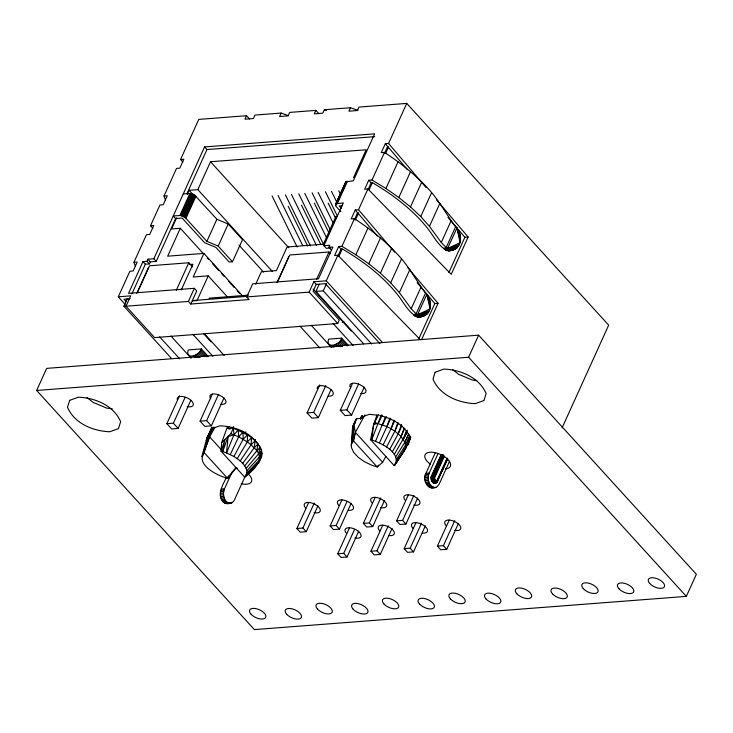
<?xml version="1.0" encoding="UTF-8"?>
<svg xmlns="http://www.w3.org/2000/svg" width="733" height="733" viewBox="0 0 733 733"><rect width="100%" height="100%" fill="white"/><g stroke="black" fill="none" stroke-linecap="round" stroke-linejoin="round"><path stroke-width="1.1" d="M227.422 426.725L221.659 442.677L221.082 451.216L244.703 477.156C250.943 470.824 242.586 462.34 237.235 458.647L247.333 441.907L247.525 434.825L233.36 428.154L227.99 428.567L228.898 426.56M420.375 339.764L337.867 255.258L334.596 255.505L338.655 246.554L341.092 249.046L342.375 248.954C362.331 260.737 381.261 274.82 396.049 292.815C402.793 300.53 407.227 311.397 416.481 316.592C420.696 317.985 425.708 315.914 428.365 312.542C431.618 307.585 430.738 300.997 427.971 296.022C418.231 284.312 411.46 270.486 401.565 258.841C387.986 243.173 371.796 229.988 354.451 218.691L351.18 218.938L355.248 209.986L358.519 209.739L394.62 252.179M436.465 199.77L468.149 237.025L451.235 274.298L367.929 188.986L364.658 189.233L368.717 180.281L371.155 182.774L372.437 182.682C392.393 194.465 411.323 208.538 426.111 226.543C432.855 234.258 437.289 245.115 446.544 250.32C450.758 251.703 455.77 249.641 458.427 246.27C461.689 241.313 460.8 234.725 458.033 229.75C448.294 218.04 441.523 204.214 431.627 192.568C418.048 176.891 401.858 163.716 384.513 152.418L381.252 152.666L385.311 143.714L388.582 143.457L426.157 187.639M385.815 456.457L382.635 462.312L377.22 466.967L371.768 465.244L364.393 461.698L358.107 457.2L353.608 452.261L351.419 447.451L351.281 445.261L352.518 428.054L356.485 418.69L361.864 418.277L362.771 416.271M351.758 443.007L352.179 437.454M352.518 433.011L352.518 428.054L355.322 420.971L354.992 423.61M351.785 443.3L353.15 425.607L356.485 418.69L353.15 425.607L354.259 427.037L355.386 432.388L353.599 441.028L351.785 443.3L351.281 445.261M240.195 460.984L251.034 444.83L251.602 437.711L247.525 434.825L243.173 439.204L233.9 456.485L237.235 458.647M430.482 464.218A13.881 6.753 24.4 0 1 427.852 452.637A13.881 6.753 24.4 0 1 447.194 458.812L437.454 480.436L436.263 481.554C433.854 486.501 429.135 478.64 431.59 475.699L440.954 455.037M443.547 455.147L433.725 476.807C433.249 478.631 433.725 481.251 435.741 481.911C438.087 481.801 437.867 479.758 435.411 480.848L434.504 479.464L434.44 477.128L443.758 456.577M230.299 454.561L238.665 436.804L238.271 429.978L233.955 434.77L228.091 436.483L226.534 452.939L233.9 456.485M245.784 474.892L234.514 499.75C232.837 504.13 226.048 505.028 222.951 501.757C216.748 494.409 222.933 484.504 226.405 477.623M230.208 503.342C223.739 502.682 222.282 493.785 224.509 488.764L232.022 472.199M449.567 461.222L439.232 484C433.093 494.528 420.293 481.993 425.965 473.271L435.356 452.563M434.926 487.592C428.457 486.932 427 478.044 429.236 473.023L438.16 453.342M213.523 427.165L209.84 435.292L204.076 452.527C195.546 465.4 217.994 475.708 227.697 478.466L236.191 467.718M436.208 482.735C441.009 476.862 431.325 488.068 437.574 481.022M378.686 414.466L373.683 424.288L371.64 439.992C381.041 442.915 402.71 453.177 394.226 465.657L370.605 439.718L373.683 424.288L377.055 414.924M242.705 463.43L254.177 447.89L255.148 440.79L251.602 437.711L247.333 441.907L238.665 436.804L230.858 433.679L221.659 442.677M443.905 455.34L434.101 476.963C433.46 478.713 434.614 482.323 436.96 481.324L437.546 480.738C435.888 484.88 431.691 479.318 433.322 476.67L443.163 454.973M434.037 483.23C437.106 482.442 435.622 479.712 433.56 478.594L431.856 478.731L432.067 476.413L441.678 455.074M244.694 465.922L256.651 451.006L258.034 443.969L255.148 440.79L251.034 444.83L247.333 441.907M442.759 454.827L432.91 476.551C430.812 479.327 436.327 485.548 436.914 480.747L447.203 458.061M431.728 481.105L434.018 480.326L434.44 477.128L431.334 476.395M436.666 482.296L435.109 483.166L436.538 481.856L435.008 480.115L434.477 478.072L434.037 479.098L431.233 479.602M246.096 468.378L258.41 454.075L260.206 447.148L258.034 443.969L254.177 447.89C266.381 458.537 254.516 469.276 245.372 476.551C252.134 468.616 266.894 459.224 260.206 447.148L256.651 451.006M364.942 414.851L355.386 432.388L352.93 441.632L353.984 424.215M201.786 456.549L206.908 438.288L211.608 427.935M202.464 456.659L203.362 453.498M203.957 451.381L204.855 448.22M211.681 427.99L206.908 438.288L206.349 442.934M410.443 437.079L405.166 449.521L395.921 463.604M210.893 430.757L211.489 428.842L219.918 425.791C234.587 426.414 251.272 432.333 258.758 445.691M340.854 211.718L335.925 206.23L335.577 204.269L345.875 181.821L353.333 180.794L374.627 133.855L204.571 146.93L153.848 258.767L147.956 259.225L147.021 261.296L142.962 261.608L128.559 293.365L194.355 288.298L196.737 290.919L190.791 304.03L188.408 301.419L126.012 306.22L130.703 295.857L118.279 296.819L129.878 271.256L133.14 270.999L137.208 262.048L133.937 262.295L135.449 266.427M345.875 181.821L345.646 183.598M360.416 419.258L361.012 417.343L369.432 414.292L377.394 415.208M379.667 415.474C392.182 418.415 405.404 425.442 410.416 438.004L408.336 444.72L406.229 445.481M246.874 470.733L259.39 457.026L261.571 450.245L258.41 454.075M383.157 444.83L391.037 428.732L393.942 420.183M386.593 447.038L394.84 431.169L397.772 422.547M379.447 442.888L386.932 426.579L389.828 418.112M389.644 449.421L398.221 433.817L401.492 424.315M375.571 441.257L385.265 417.224M392.219 451.931L401.079 436.593L404.066 428.099M228.091 436.483L222.695 451.647L221.082 451.216L224.848 439.773L222.695 451.647L226.534 452.939L233.955 434.77L233.36 428.154L230.858 433.679M381.334 414.832L371.64 439.992L370.605 439.718M406.98 432.351L403.242 439.324L406.366 430.821M247.021 472.922L259.564 459.756L262.093 453.15L259.39 457.026M259.564 459.756L261.773 455.789L258.932 462.202L246.508 474.883M232.608 428.567L233.461 426.487M404.662 449.283L403.773 451.363L410.269 438.215M405.551 447.194L406.879 444.07M209.95 432.168L206.248 440.478L209.088 434.257M212.02 428.154L208.3 436.447L203.637 452.912L209.656 436.905L214.934 427.229M395.664 456.998L404.891 442.21L408.556 434.037M396.434 459.408L405.734 444.867L409.866 435.659M435.924 482.864L439.91 475.213M440.835 473.151L447.313 458.721M179.53 395.728L166.849 423.692L171.614 428.924L178.146 428.42L190.837 400.264M212.286 394.207L200.072 421.136L204.837 426.368L211.379 425.864L224.032 397.817M319.762 384.944L307.081 412.908L311.837 418.131L318.379 417.636L331.069 389.48M352.518 383.423L340.304 410.352L345.069 415.584L351.611 415.08L364.255 387.033M308.721 502.444L296.902 528.493L300.237 532.158L306.257 531.691L317.93 505.834M341.945 499.897L330.134 525.937L333.469 529.602L339.48 529.134L351.153 503.278M349.531 527.742L337.711 553.781L341.047 557.447L347.066 556.979L358.712 531.196M375.177 497.34L363.357 523.38L366.692 527.045L372.712 526.578L384.376 500.721M408.4 494.784L396.59 520.824L399.916 524.489L405.935 524.022L417.608 498.165M449.21 520.073L437.39 546.122L440.725 549.777L446.745 549.319L458.391 523.536M36.65 390.469L46.674 368.378L478.612 335.164L696.35 574.287L686.326 596.378L254.388 629.601L36.65 390.469L468.598 357.255L686.326 596.378M133.937 262.295L146.463 234.688L149.734 234.432L153.793 225.48L150.522 225.727L159.941 204.983L163.212 204.727L167.271 195.775L164 196.023L165.511 200.146M164 196.023L176.525 168.416L179.796 168.159L183.855 159.208L180.584 159.455L198.762 119.397L246.508 115.722L249.651 119.012M171.513 358.474L123.904 306.192L127.212 298.899M131.867 293.924L145.345 264.219L149.395 263.907L150.338 261.837L156.221 261.388L175.645 218.581L182.178 218.077L204.599 242.696L215.905 247.424L229.2 262.038L232.471 261.782L242.495 239.691L228.21 224.005L216.904 219.277L194.731 195.207L190.681 193.512L183.277 193.879M136.814 293.31L148.451 267.655M137.483 292.375L149.541 265.786L188.784 262.762L192.596 266.949M187.052 193.43L206.953 149.55L374.728 136.65M176.635 217.783L171.549 228.971L180.318 228.293L203.353 253.591M187.245 194.382L189.087 190.314L197.855 189.636L272.319 271.421M175.645 218.581L173.263 215.969L179.869 215.511L189.893 193.42M179.869 215.511L180.657 215.603L190.681 193.512M180.657 215.603L181.491 215.786L191.515 193.695M181.491 215.786L182.334 216.052L192.358 193.961M232.471 261.782L218.187 246.096L206.88 241.368L185.925 218.352L183.177 216.409L193.191 194.318M183.974 216.821L193.998 194.731M184.716 217.298L194.731 195.207M180.318 228.293L167.665 256.184L203.902 253.398L242.266 295.536M197.855 189.636L210.508 161.746L366.17 149.779L353.526 177.67M185.376 217.811L195.39 195.72M185.925 218.352L195.949 196.261M246.508 115.722L244.941 119.177L253.444 118.526L255.011 115.072L281.17 113.056L288.582 115.704M176.259 290.378L188.784 262.762M181.289 289.892L192.926 264.237L189.508 264.503M206.88 241.368L216.904 219.277M203.902 253.398L193.191 277.01L208.236 275.855L227.569 297.085M188.408 301.419L194.355 288.298M218.187 246.096L228.21 224.005M281.17 113.056L279.603 116.51L288.106 115.86L289.672 112.406L315.841 110.39L318.983 113.679M208.236 275.855L197.021 300.567L192.532 300.915M166.849 423.692L173.391 423.188L185.128 397.295M315.841 110.39L314.274 113.844L322.777 113.194L324.343 109.739L350.502 107.724L357.915 110.371M190.791 304.03L249.128 299.55L246.746 296.929L252.702 283.818L318.498 278.751L332.901 246.994L328.851 247.305L329.786 245.234L323.904 245.692L343.319 202.885L335.851 203.911M255.744 284.129L261.342 271.769L276.387 270.614L287.098 247.003L323.335 244.217L335.989 216.327M200.072 421.136L206.614 420.632L218.361 394.739M350.502 107.724L348.935 111.178L357.438 110.527L359.005 107.073L406.751 103.399L608.674 325.168L562.083 427.88M277.047 282.526L288.683 256.871M277.248 282.617L289.773 255.002L329.016 251.978L330.537 253.655M335.448 204.69L345.6 182.178M335.457 205.176L346.278 181.546M335.622 205.689L336.988 202.674M336.795 203.444L346.81 181.353M337.427 203.343L347.451 181.253M244.895 433.909L245.83 431.838M246.746 296.929L309.143 292.128L313.843 281.774L326.267 280.821L382.424 342.485M316.491 279.594L329.016 251.978M379.96 343.63L325.379 283.689L316.225 284.395L313.092 291.294L339.287 320.064L337.721 323.51L154.581 337.601L126.012 306.22M363.623 343.795L315.932 291.422L319.194 284.239M326.267 280.821L337.867 255.258M338.655 246.554L341.926 246.306L354.451 218.691M358.519 209.739L367.929 188.986M368.717 180.281L371.988 180.034L384.513 152.418M388.582 143.457L406.751 103.399M337.931 256.019L341.092 249.046M354.415 219.689L357.576 212.726M367.993 189.737L371.155 182.774M384.477 153.417L387.638 146.444M254.534 441.532L255.469 439.461M315.932 291.422L323.262 290.864L326.57 283.57M338.848 256.486L342.155 249.193M355.386 220.028L358.694 212.744M369.093 189.829L372.401 182.535M385.622 153.371L388.463 147.122M258.098 463.595L260.6 458.07M414.447 315.483L417.434 314.869L419.047 315.703L416.481 316.592L413.522 314.732L424.15 315.804L419.89 315.969L416.106 313.834L411.204 308.74L399.393 292.623L390.68 282.837L380.418 273.171L368.754 263.77L355.862 254.772L367.993 228.018M444.51 249.211L447.496 248.597L449.109 249.431L446.544 250.32L443.593 248.46L454.213 249.532L449.952 249.696L446.168 247.552L441.275 242.467L429.456 226.341L420.742 216.565L410.48 206.898L398.816 197.498L385.924 188.5L398.056 161.746M368.754 263.77L380.482 237.913M398.816 197.498L410.544 171.641M307.081 412.908L313.623 412.404L325.828 385.476M380.418 273.171L391.724 248.24M410.48 206.898L421.787 181.967M390.68 282.837L401.565 258.841M420.742 216.565L431.627 192.568M399.393 292.623L409.848 269.57M429.456 226.341L439.91 203.288M340.304 410.352L346.846 409.848L358.593 383.955M296.902 528.493L302.921 528.035L314.265 503.03M360.471 418.726L361.415 416.765M411.204 308.74L420.971 287.217M441.275 242.467L451.033 220.945M425.653 292.797L416.106 313.834L413.522 314.732M455.715 226.524L446.168 247.552L443.593 248.46M418.845 338.756L434.816 303.544L438.087 303.297L421.64 339.535M448.908 272.484L464.878 237.272L468.149 237.025M330.134 525.937L336.154 525.479L347.021 501.509M337.711 553.781L343.731 553.323L354.598 529.363M396.516 461.634L405.825 447.332L404.891 442.21L401.079 436.593L404.763 428.466M403.242 439.324L407.401 430.179M363.357 523.38L369.377 522.922L380.72 497.918M410.343 437.968L405.276 449.155L410.828 436.969M392.1 528.383L380.29 554.432L374.27 554.89L370.935 551.234L382.754 525.185M370.935 551.234L376.954 550.767L388.298 525.763M468.598 357.255L478.612 335.164M396.59 520.824L402.6 520.366L413.943 495.361M441.303 455.037L431.929 475.69C430.812 478.292 431.572 482.845 434.898 483.212M442.081 455.156L432.717 475.809C431.554 478.292 432.571 483.221 435.998 482.772M434.477 478.072L444.299 456.412M425.332 525.827L413.513 551.876L407.502 552.334L404.167 548.678L415.978 522.629M437.289 480.417L438.224 478.356M437.125 481.398L446.498 460.745M447.35 459.124L436.895 482.195M447.762 458.776L437.079 481.966L436.483 482.048M404.167 548.678L410.178 548.211L421.521 523.206M437.39 546.122L443.41 545.654L454.753 520.65M401.079 436.593L398.221 433.817L401.931 425.708M460.516 238.372L456.943 228.036L447.496 248.597L444.931 249.477L447.387 250.585L449.952 249.696L447.496 248.597L460.067 242.65L456.943 228.036L460.297 236.127L458.033 229.75L459.783 233.9L458.556 230.739M430.454 304.644L426.881 294.309L417.434 314.869L414.869 315.749L417.324 316.858L419.89 315.969L417.434 314.869L430.005 308.923L426.881 294.309L430.234 302.399L427.971 296.022L429.721 300.182L428.493 297.012M407.539 443.163L405.661 447.258L409.967 438.077M408.483 441.11L409.894 438.032M398.221 433.817L394.84 431.169L398.578 423.078M405.825 447.332L410.562 437.115M394.84 431.169L391.037 428.732L394.812 420.65M375.003 422.593L386.932 426.579L390.744 418.506M382.635 424.774L386.483 416.701M212.717 427.266L206.908 438.288M382.168 415.29L378.283 423.372L373.683 424.288M405.734 444.867L409.665 436.767M404.891 442.21L408.977 434.165M201.373 348.926L188.289 349.925C184.615 360.269 200.219 355.771 201.373 348.926L208.282 356.513M341.734 338.133L328.65 339.132C324.976 349.476 340.579 344.977 341.734 338.133L348.56 345.628M407.044 432.424L394.253 454.487M352.518 428.054L353.508 426.276M398.312 458.821L394.666 465.272L403.168 452.288M435.411 480.848L432.983 482.745M437.28 481.737L437.601 481.178M394.226 465.657L395.893 462.798M397.57 459.93L398.688 458.024M378.402 465.153L377.22 466.967L353.599 441.028M433.56 478.594L433.606 477.375L431.169 477.165M435.906 481.526L433.496 483.056M436.538 481.856L437.262 481.398M437.537 481.297L436.071 482.543M435.008 480.115L432.085 481.755M226.662 478.191L229.585 474.947M231.051 473.316L236.173 467.636M244.703 477.156L248.899 472.593M238.665 436.804L243.035 432.223L243.173 439.204M435.338 481.783L434.605 481.224L432.507 482.305M433.606 477.375L434.101 476.963M418.231 316.216L421.585 316.693L424.59 314.851M209.84 435.292L208.3 436.447L209.656 436.905L221.769 450.199M449.109 249.431L445.719 249.953L447.588 248.661L444.931 249.477L448.248 250.75L449.952 249.696M419.047 315.703L415.657 316.225L417.526 314.933L414.869 315.749L418.186 317.022L419.89 315.969M433.652 487.143L431.655 487.848M451.647 250.411L455.798 248.789L447.496 248.597L459.389 244.575M434.165 479.62L431.435 480.381M456.714 246.865L458.427 246.27L447.496 248.597L451.665 249.926L449.109 250.814L444.931 249.477L449.97 250.778L452.527 249.898L447.496 248.597L457.218 247.69L455.505 248.276M426.652 313.138L428.365 312.542L417.434 314.869L421.603 316.207L419.047 317.087L414.869 315.749L418.9 316.793M425.442 314.549L427.156 313.962L417.434 314.869L422.465 316.17L419.908 317.05M423.17 315.941L425.736 315.062L417.434 314.869L429.327 310.847M448.248 250.75L451.665 249.926M418.186 317.022L421.603 316.207M226.937 503.589L227.954 503.369M436.025 481.132L436.941 480.949M434.577 483.267L435.723 482.974M342.43 205.753L339.159 206.01L341.395 208.474M330.207 248.001L326.286 248.304L323.904 245.692M130.034 298.707L123.932 299.183L126.241 301.712M208.96 298.166L248.514 295.124M192.358 300.585L247.333 296.352M123.904 306.192L125.994 306.027M342.256 322.383L344.501 322.218M221.238 489.012L224.509 488.764M425.965 473.271L429.236 473.023M220.743 490.359L224.014 490.102M425.47 474.618L428.741 474.361M220.413 491.825L223.684 491.577M425.14 476.084L428.411 475.827M220.267 493.373L223.538 493.126M424.984 477.632L428.255 477.375M220.294 494.958L223.565 494.711M425.021 479.217L428.292 478.961M220.505 496.525L223.776 496.278M425.232 480.784L428.503 480.536M220.89 498.037L224.161 497.789M425.616 482.296L428.887 482.039M221.439 499.439L224.71 499.191M426.166 483.698L429.428 483.441M222.136 500.694L225.407 500.437M426.853 484.944L430.124 484.696M222.951 501.757L226.222 501.5M427.678 486.016L430.94 485.759M223.867 502.6L227.138 502.343M428.594 486.859L431.865 486.602M224.857 503.195L228.128 502.948M230.015 502.801L232.196 502.636M429.584 487.454L432.855 487.198M225.892 503.534L231.225 503.122M430.619 487.784L435.952 487.381M431.105 477.971L434.303 478.044M431.59 475.699L432.717 475.809L432.91 476.551M435.2 483.084L432.791 481.608L431.856 478.731M476.707 380.564L472.4 380.07L458.739 374.361L452.463 369.45M112.286 408.794L106.908 408.18L93.247 402.463L86.97 397.561M227.99 428.567L230.07 429.08M324.343 109.739L326.414 110.417M434.018 480.326L434.605 481.224M182.334 216.052L183.177 216.409M386.932 426.579L391.037 428.732M371.988 180.034L385.924 188.5M341.926 246.306L355.862 254.772M251.034 444.83L254.177 447.89M328.851 247.305L331.224 249.926M204.571 146.93L206.953 149.55M210.508 161.746L288.811 247.745M323.262 290.864L371.64 343.988M313.843 281.774L316.225 284.395M313.037 289.049L351.299 331.078M309.143 292.128L337.721 323.51M333.139 323.546L353.141 345.509M341.129 339.269L347.195 345.939M340.359 340.396L344.913 345.399M339.452 341.477L343.246 345.637M338.435 342.476L342.229 346.645M337.317 343.374L340.35 346.7M336.145 344.134L338.426 346.636M334.954 344.748L336.474 346.416M332.608 345.472L334.129 347.14M331.536 345.555L333.048 347.222M330.556 345.445L332.067 347.112M189.087 190.314L193.695 195.372M238.985 245.115L263.55 272.09M328.109 343.273L331.215 346.819L329.694 345.151M328.457 344.052L331.279 347.195M311.168 325.232L331.279 347.195M299.916 326.103L319.909 348.065M346.846 409.848L351.611 415.08M207.182 257.805L208.722 259.491M212.561 263.706L218.7 270.45M221.769 273.821L224.078 276.35M228.678 281.408L234.056 287.318M237.126 290.689L239.425 293.218M355.386 432.388L382.635 462.312M443.41 545.654L446.745 549.319M313.623 412.404L318.379 417.636M402.6 520.366L405.935 524.022M153.848 258.767L156.221 261.388M147.956 259.225L150.338 261.837M410.178 548.211L413.513 551.876M147.021 261.296L149.395 263.907M142.962 261.608L145.345 264.219M204.159 333.46L224.161 355.423M203.417 333.451L211.067 341.862M369.377 522.922L372.712 526.578M192.907 334.33L212.909 356.293M200.769 350.062L206.898 356.806M199.999 351.189L204.589 356.229M199.092 352.271L202.904 356.449M198.066 353.269L201.154 356.65M376.954 550.767L380.29 554.432M196.957 354.167L200.017 357.53M193.402 355.991L194.923 357.658M187.749 354.066L190.855 357.622M170.936 336.016L191.13 358.18M336.154 525.479L339.48 529.134M159.684 336.887L179.686 358.849M118.279 296.819L125.206 304.415M343.731 553.323L347.066 556.979M206.614 420.632L211.379 425.864M302.921 528.035L306.257 531.691M204.076 452.527L227.697 478.466M173.391 423.188L178.146 428.42M385.311 143.714L407.502 169.799M447.955 217.38L464.878 237.272M407.878 267.774L438.087 303.297M355.248 209.986L377.431 236.081M417.159 282.782L434.816 303.544M180.584 159.455L182.801 162.057M150.522 225.727L152.739 228.329M259.83 447.597L260.902 449.503M338.802 190.782L340.304 193.851M331.472 191.35L336.988 202.583M325.461 191.808L337.482 216.317M328.173 203.133L335.705 218.471M318.131 192.376L333.158 223.006M312.111 192.834L330.152 229.594M314.329 203.133L328.888 232.782M304.791 193.402L326.332 237.309M298.771 193.86L323.821 244.914M301.483 205.185L320.568 244.034M291.45 194.428L316.491 245.482M285.43 194.886L310.48 245.94M288.142 206.211L307.723 246.077M278.1 195.454L302.656 245.482M272.09 195.913L297.131 246.966M456.943 228.036L460.452 240.561M426.881 294.309L430.39 306.843M305.707 508.18A8.677 4.215 24.4 0 1 308.382 502.426A8.677 4.215 24.4 0 1 319.808 508.555A8.677 4.215 24.4 0 1 314.127 512.697M346.517 533.468A8.677 4.215 24.4 0 1 349.192 527.714A8.677 4.215 24.4 0 1 360.609 533.844A8.677 4.215 24.4 0 1 354.937 537.995M338.939 505.623A8.677 4.215 24.4 0 1 341.303 499.869A8.677 4.215 24.4 0 1 352.747 505.532A8.677 4.215 24.4 0 1 348.386 510.305M379.74 530.921A8.677 4.215 24.4 0 1 382.104 525.158A8.677 4.215 24.4 0 1 393.548 530.829A8.677 4.215 24.4 0 1 389.186 535.594M372.162 503.067A8.677 4.215 24.4 0 1 374.838 497.313A8.677 4.215 24.4 0 1 386.254 503.443A8.677 4.215 24.4 0 1 380.583 507.584M412.963 528.365A8.677 4.215 24.4 0 1 415.336 522.602A8.677 4.215 24.4 0 1 426.78 528.273A8.677 4.215 24.4 0 1 422.419 533.038M405.386 500.511A8.677 4.215 24.4 0 1 408.061 494.757A8.677 4.215 24.4 0 1 419.487 500.886A8.677 4.215 24.4 0 1 413.806 505.028M446.195 525.808A8.677 4.215 24.4 0 1 448.871 520.054A8.677 4.215 24.4 0 1 460.287 526.175A8.677 4.215 24.4 0 1 454.616 530.325M177.221 399.467A8.677 4.215 24.4 0 1 184.065 396.782A8.677 4.215 24.4 0 1 193.21 403.416A8.677 4.215 24.4 0 1 187.144 406.668M210.701 398.734A8.677 4.215 24.4 0 1 214.613 393.914A8.677 4.215 24.4 0 1 225.425 399.851A8.677 4.215 24.4 0 1 220.871 404.314M317.187 388.71A8.677 4.215 24.4 0 1 323.684 385.934A8.677 4.215 24.4 0 1 333.011 392.201A8.677 4.215 24.4 0 1 328.137 396.067M350.676 387.968A8.677 4.215 24.4 0 1 354.589 383.148A8.677 4.215 24.4 0 1 365.401 389.086A8.677 4.215 24.4 0 1 360.847 393.557M247.855 473.646A13.881 6.753 24.4 0 1 251.263 482.039A13.881 6.753 24.4 0 1 241.313 483.798M235.293 467.746A13.881 6.753 24.4 0 1 237.492 468.231M447.194 458.812A13.881 6.753 24.4 0 1 445.307 468.955M69.653 400.355L67.5 407.291C74.4 423.509 93.091 431.178 109.794 431.755L118.489 428.613L120.633 421.686C113.743 405.459 95.052 397.79 78.339 397.213L69.653 400.355M435.145 372.254L432.992 379.181C439.882 395.399 458.574 403.068 475.286 403.645L483.972 400.502L486.126 393.575C479.235 377.358 460.544 369.689 443.832 369.102L435.145 372.254M404.717 449.311L403.773 451.363L404.726 449.32M362.01 415.666L360.489 418.735L362.029 415.675M196.132 357.2L194.593 355.551L196.105 357.209M198.066 357.438L195.784 354.928L198.084 357.484M649.768 583.55A8.814 4.288 24.4 0 0 663.924 587.39A8.814 4.288 24.4 0 0 655.54 578.19A8.814 4.288 24.4 0 0 649.768 583.55M618.954 588.764A8.814 4.288 24.4 0 0 633.12 592.603A8.814 4.288 24.4 0 0 624.736 583.395A8.814 4.288 24.4 0 0 618.954 588.764M583.312 588.663A8.814 4.288 24.4 0 0 597.468 592.502A8.814 4.288 24.4 0 0 589.094 583.294A8.814 4.288 24.4 0 0 583.312 588.663M552.508 593.877A8.814 4.288 24.4 0 0 566.664 597.716A8.814 4.288 24.4 0 0 558.28 588.507A8.814 4.288 24.4 0 0 552.508 593.877M516.857 593.776A8.814 4.288 24.4 0 0 531.013 597.615A8.814 4.288 24.4 0 0 522.638 588.407A8.814 4.288 24.4 0 0 516.857 593.776M486.052 598.989A8.814 4.288 24.4 0 0 500.208 602.819A8.814 4.288 24.4 0 0 491.834 593.62A8.814 4.288 24.4 0 0 486.052 598.989M450.41 598.888A8.814 4.288 24.4 0 0 464.566 602.718A8.814 4.288 24.4 0 0 456.183 593.519A8.814 4.288 24.4 0 0 450.41 598.888M419.597 604.102A8.814 4.288 24.4 0 0 433.753 607.932A8.814 4.288 24.4 0 0 425.378 598.733A8.814 4.288 24.4 0 0 419.597 604.102M383.955 604.001A8.814 4.288 24.4 0 0 398.111 607.831A8.814 4.288 24.4 0 0 389.727 598.632A8.814 4.288 24.4 0 0 383.955 604.001M353.15 609.205A8.814 4.288 24.4 0 0 367.306 613.045A8.814 4.288 24.4 0 0 358.923 603.836A8.814 4.288 24.4 0 0 353.15 609.205M317.499 609.105A8.814 4.288 24.4 0 0 331.655 612.944A8.814 4.288 24.4 0 0 323.28 603.735A8.814 4.288 24.4 0 0 317.499 609.105M286.695 614.318A8.814 4.288 24.4 0 0 300.851 618.157A8.814 4.288 24.4 0 0 292.467 608.949A8.814 4.288 24.4 0 0 286.695 614.318M251.043 614.217A8.814 4.288 24.4 0 0 265.209 618.056A8.814 4.288 24.4 0 0 256.825 608.848A8.814 4.288 24.4 0 0 251.043 614.217"/></g></svg>
